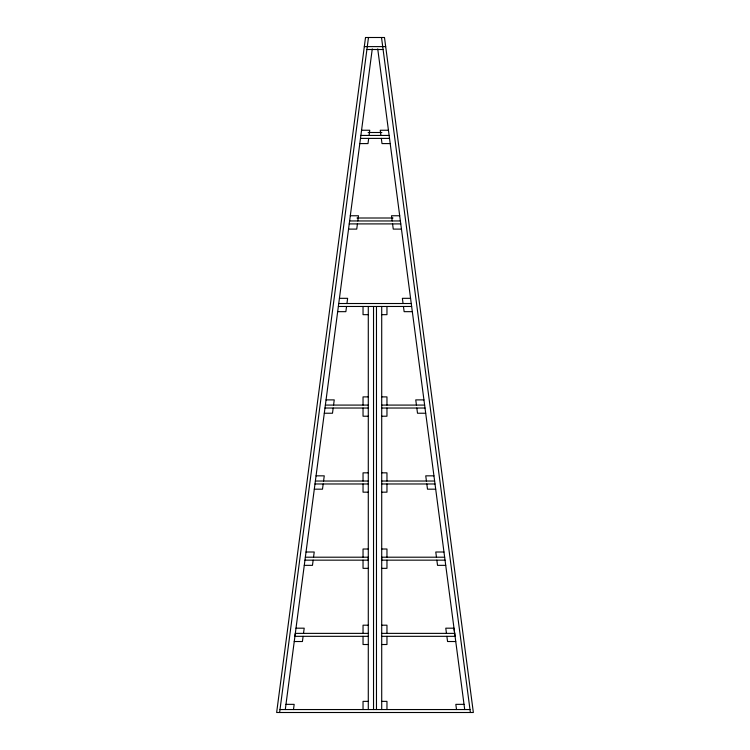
<?xml version="1.0" encoding="UTF-8"?>
<svg xmlns="http://www.w3.org/2000/svg" width="750" height="750" viewBox="0 0 750 750"><rect width="100%" height="100%" fill="white"/><g stroke="black" fill="none" stroke-linecap="round" stroke-linejoin="round"><path stroke-width="1.12" d="M279.619 712.5L368.484 37.5M285.291 709.547L372.272 48.881M293.484 709.547L294.169 704.353L285.975 704.353M303.103 636.328L302.419 641.522L294.225 641.522M303.516 633.375L304.2 628.181L296.006 628.181M313.153 560.156L312.469 565.35L304.275 565.35M313.538 557.203L314.222 552.009L306.038 552.009M323.184 483.975L322.5 489.178L314.306 489.178M323.569 481.031L324.253 475.837L316.059 475.837M333.178 408.028L332.494 413.231L324.3 413.231M333.562 405.084L334.247 399.891L326.062 399.891M346.547 306.469L345.863 311.663L337.678 311.663M346.941 303.516L347.625 298.322L339.431 298.322M357.422 223.903L356.737 229.106L348.544 229.106M357.806 220.959L358.491 215.756L350.297 215.756M368.681 138.394L367.997 143.588L359.803 143.588M369.066 135.441L369.75 130.247L361.556 130.247M364.312 46.603L385.688 46.603M366.9 49.509L383.1 49.509M388.444 130.247L380.25 130.247L380.934 135.441M368.128 132.497L381.872 132.497M360.872 135.441L389.128 135.441M360.487 138.394L389.513 138.394M390.197 143.588L382.003 143.588L381.319 138.394M399.703 215.756L391.509 215.756L392.194 220.959M356.981 218.006L393.019 218.006M349.613 220.959L400.387 220.959M349.228 223.903L400.772 223.903M401.456 229.106L393.263 229.106L392.578 223.903M410.569 298.322L402.375 298.322L403.059 303.516M338.747 303.516L411.253 303.516M338.363 306.469L411.637 306.469M412.322 311.663L404.137 311.663L403.453 306.469M368.287 314.662L363.038 314.662L363.038 306.469M381.713 314.662L386.962 314.662L386.962 306.469M368.287 396.891L363.038 396.891L363.038 405.084M381.713 396.891L386.962 396.891L386.962 405.084M423.938 399.891L415.753 399.891L416.438 405.084M325.378 405.084L368.287 405.084M381.713 405.084L424.622 405.084M324.984 408.028L368.287 408.028M381.713 408.028L425.016 408.028M425.7 413.231L417.506 413.231L416.822 408.028M368.287 416.222L363.038 416.222L363.038 408.028M381.713 416.222L386.962 416.222L386.962 408.028M368.287 472.838L363.038 472.838L363.038 481.031M381.713 472.838L386.962 472.838L386.962 481.031M433.941 475.837L425.747 475.837L426.431 481.031M315.375 481.031L368.287 481.031M381.713 481.031L434.625 481.031M314.991 483.975L368.287 483.975M381.713 483.975L435.009 483.975M435.694 489.178L427.5 489.178L426.816 483.975M368.287 492.169L363.038 492.169L363.038 483.975M381.713 492.169L386.962 492.169L386.962 483.975M368.287 549.009L363.038 549.009L363.038 557.203M381.713 549.009L386.962 549.009L386.962 557.203M443.962 552.009L435.778 552.009L436.462 557.203M305.353 557.203L368.287 557.203L368.316 560.156L304.959 560.156M444.647 557.203L381.713 557.203L381.684 560.156L445.041 560.156M445.725 565.35L437.531 565.35L436.847 560.156M368.287 568.341L363.038 568.341L363.038 560.156M381.713 568.341L386.962 568.341L386.962 560.156M368.287 625.191L363.038 625.191L363.038 633.375M381.713 625.191L386.962 625.191L386.962 633.375M368.287 633.375L295.322 633.375L294.909 636.328L368.287 636.328M381.694 633.375L454.659 633.375L455.072 636.328L381.694 636.328M455.756 641.522L447.562 641.522L446.878 636.328M368.287 644.513L363.038 644.513L363.038 636.328M381.713 644.513L386.962 644.513L386.962 636.328M368.287 701.362L363.038 701.362L363.038 709.547M381.713 701.362L386.962 701.362L386.962 709.547M464.025 704.353L455.831 704.353L456.516 709.547M280.003 709.547L469.997 709.547M381.516 37.5L470.381 712.5M377.728 48.881L464.709 709.547M454.659 633.375L453.975 628.181L445.781 628.181L446.466 633.375M381.713 306.469L381.713 709.547M376.472 306.469L376.472 709.547M373.528 306.469L373.528 709.547M368.287 306.469L368.287 709.547M365.512 37.5L276.647 712.5L473.353 712.5L384.488 37.5L365.512 37.5"/></g></svg>
